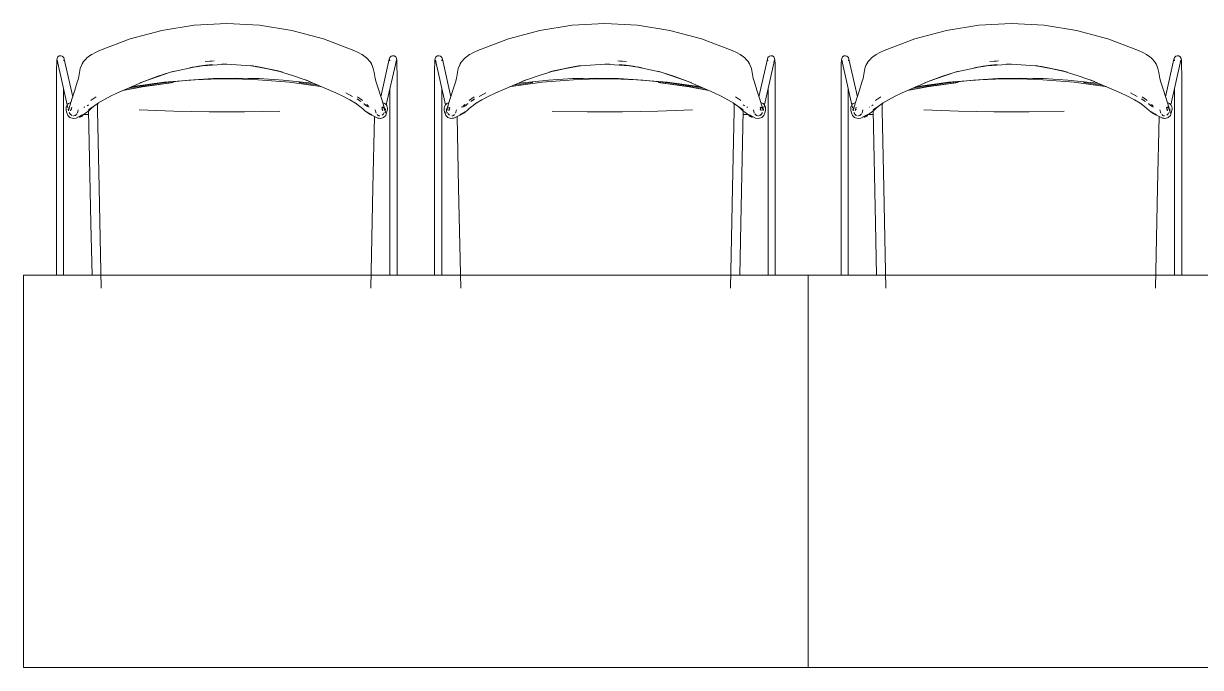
# Model space of a CAD drawing. Header units: millimetres. Extents: x 155920 to 295199, y -4084 to 97293.
# Drawn here: x 227113 to 228913, y 24750 to 25735 of the extents above; entities that cross this region are included whole.
import ezdxf

# ---------------------------------------------------------------- set-up
doc = ezdxf.new("R2010")
doc.units = ezdxf.units.MM
doc.header["$MEASUREMENT"] = 0
doc.layers.add('G-IMPT', color=8, linetype='CONTINUOUS', lineweight=9)
doc.layers.add('I-FURN', color=8, linetype='CONTINUOUS', lineweight=9)

msp = doc.modelspace()

# ---------------------------------------------------------------- linework, layer by layer
at = {"layer": 'G-IMPT'}
for p, q in [((227324.9, 25724.3), (227276.4, 25711.3)), ((227324.9, 25724.3), (227374.3, 25732.3)), ((227424.2, 25734.9), (227374.3, 25732.3)), ((227424.2, 25734.9), (227474.1, 25732.3)), ((227523.5, 25724.3), (227474.1, 25732.3)), ((227571.9, 25711.3), (227523.5, 25724.3)), ((227854.8, 25711.3), (227903.2, 25724.3)), ((227903.2, 25724.3), (227952.6, 25732.3)), ((228002.5, 25734.9), (227952.6, 25732.3)), ((228002.5, 25734.9), (228052.4, 25732.3)), ((228101.8, 25724.3), (228052.4, 25732.3)), ((228101.8, 25724.3), (228150.2, 25711.3)), ((228524.9, 25724.3), (228476.4, 25711.3)), ((228524.9, 25724.3), (228574.3, 25732.3)), ((228624.2, 25734.9), (228574.3, 25732.3)), ((228624.2, 25734.9), (228674.1, 25732.3)), ((228723.5, 25724.3), (228674.1, 25732.3)), ((228771.9, 25711.3), (228723.5, 25724.3)), ((227276.4, 25711.3), (227229.6, 25693.6)), ((227571.9, 25711.3), (227618.6, 25693.7)), ((227854.8, 25711.3), (227808, 25693.7)), ((228150.2, 25711.3), (228197.1, 25693.6)), ((228476.4, 25711.3), (228429.6, 25693.6)), ((228771.9, 25711.3), (228818.6, 25693.7)), ((227217.3, 25687.4), (227212.4, 25684.1)), ((227217.3, 25687.4), (227217.6, 25687.6)), ((227223.2, 25690.8), (227217.6, 25687.6)), ((227229.6, 25693.6), (227223.2, 25690.8)), ((227618.6, 25693.7), (227625.1, 25690.8)), ((227630.7, 25687.6), (227625.1, 25690.8)), ((227630.7, 25687.6), (227631, 25687.4)), ((227635.9, 25684.1), (227631, 25687.4)), ((227790.8, 25684.1), (227795.6, 25687.4)), ((227795.9, 25687.6), (227795.6, 25687.4)), ((227795.9, 25687.6), (227801.5, 25690.8)), ((227808, 25693.7), (227801.5, 25690.8)), ((228197.1, 25693.6), (228203.5, 25690.8)), ((228203.5, 25690.8), (228209.1, 25687.6)), ((228209.4, 25687.4), (228209.1, 25687.6)), ((228209.4, 25687.4), (228214.2, 25684.1)), ((228417.3, 25687.4), (228412.4, 25684.1)), ((228417.3, 25687.4), (228417.6, 25687.6)), ((228423.2, 25690.8), (228417.6, 25687.6)), ((228429.6, 25693.6), (228423.2, 25690.8)), ((228818.6, 25693.7), (228825.1, 25690.8)), ((228830.7, 25687.6), (228825.1, 25690.8)), ((228830.7, 25687.6), (228831, 25687.4)), ((228835.9, 25684.1), (228831, 25687.4)), ((227163.8, 25666.6), (227164, 25673.8)), ((227164, 25673.8), (227164.2, 25679)), ((227164.2, 25679), (227164.6, 25681.4)), ((227164.6, 25681.4), (227165.8, 25683.8)), ((227181.3, 25605.8), (227164.8, 25678.7)), ((227164.8, 25678.7), (227165.9, 25676.6)), ((227165.7, 25676.8), (227165.9, 25676.6)), ((227165.8, 25683.8), (227167.9, 25685.3)), ((227170.6, 25685.6), (227167.9, 25685.3)), ((227170.6, 25685.6), (227172.7, 25684.9)), ((227173, 25684.6), (227172.7, 25684.9)), ((227173, 25684.6), (227174.9, 25682.8)), ((227174.9, 25682.8), (227174.6, 25683.1)), ((227175.7, 25680.3), (227174.9, 25682.8)), ((227175, 25678), (227175.4, 25680.5)), ((227175.1, 25678.2), (227175.4, 25680.5)), ((227175.7, 25680.3), (227188.6, 25622.7)), ((227201.8, 25670.8), (227200, 25665.9)), ((227201.8, 25670.8), (227203, 25673.1)), ((227204.5, 25675.7), (227203, 25673.1)), ((227204.7, 25676.1), (227204.5, 25675.7)), ((227204.7, 25676.1), (227206.3, 25678)), ((227206.3, 25678), (227208.5, 25680.5)), ((227208.5, 25680.5), (227210.3, 25682.3)), ((227212.4, 25684.1), (227210.3, 25682.3)), ((227380.8, 25669.7), (227338.3, 25660.5)), ((227367, 25667.2), (227381.1, 25669.3)), ((227367, 25667.2), (227374.1, 25668.5)), ((227380.8, 25669.7), (227402.4, 25672.1)), ((227380.8, 25669.7), (227392.1, 25671)), ((227381.1, 25669.3), (227392.1, 25671)), ((227424.2, 25672.7), (227387.2, 25670.4)), ((227387.2, 25670.4), (227392.1, 25671)), ((227391.1, 25676.9), (227404.7, 25677.6)), ((227401.3, 25677.5), (227391.1, 25676.9)), ((227402.4, 25672.1), (227392.1, 25671)), ((227424.2, 25672.7), (227416.7, 25672.6)), ((227424.2, 25672.7), (227416.7, 25672.6)), ((227461.1, 25670.3), (227424.2, 25672.7)), ((227461.1, 25670.4), (227467.5, 25669.3)), ((227461.1, 25670.4), (227464.6, 25670)), ((227461.1, 25670.3), (227465.3, 25669.9)), ((227510, 25660.5), (227467.5, 25669.7)), ((227503, 25662.3), (227467.5, 25669.7)), ((227467.5, 25669.3), (227503, 25662.3)), ((227635.9, 25684.1), (227638, 25682.3)), ((227639.8, 25680.5), (227638, 25682.3)), ((227639.8, 25680.5), (227640.3, 25679.9)), ((227642.1, 25678), (227640.3, 25679.9)), ((227643.6, 25676.1), (227642.1, 25678)), ((227646, 25671.8), (227643.6, 25676.1)), ((227643.6, 25676.1), (227643.8, 25675.7)), ((227643.6, 25676.1), (227646.6, 25670.8)), ((227643.8, 25675.7), (227645.4, 25673.1)), ((227645.4, 25673.1), (227646.6, 25670.8)), ((227646, 25671.8), (227646.6, 25670.8)), ((227648.3, 25665.9), (227646.6, 25670.8)), ((227659.8, 25622.9), (227672.6, 25680.3)), ((227683.5, 25678.7), (227668.1, 25610.5)), ((227672.6, 25680.3), (227673.4, 25682.8)), ((227673.4, 25678), (227672.9, 25680.5)), ((227673.2, 25678.2), (227672.9, 25680.5)), ((227673.4, 25682.8), (227673.7, 25683.1)), ((227675.6, 25684.9), (227673.7, 25683.1)), ((227675.6, 25684.9), (227677.7, 25685.6)), ((227680.4, 25685.3), (227677.7, 25685.6)), ((227682.5, 25683.8), (227680.4, 25685.3)), ((227683.7, 25681.4), (227682.5, 25683.8)), ((227683.5, 25678.7), (227682.5, 25676.6)), ((227682.5, 25676.6), (227682.7, 25676.8)), ((227683.7, 25681.4), (227684.1, 25679)), ((227684.1, 25679), (227684.4, 25673.8)), ((227684.4, 25673.8), (227684.5, 25666.6)), ((227742.3, 25673.8), (227742.1, 25666.6)), ((227742.6, 25679), (227742.3, 25673.8)), ((227742.9, 25681.4), (227742.6, 25679)), ((227742.9, 25681.4), (227744.1, 25683.8)), ((227743.2, 25678.7), (227758.5, 25610.5)), ((227743.2, 25678.7), (227744.2, 25676.6)), ((227744.2, 25676.6), (227744, 25676.8)), ((227744.1, 25683.8), (227746.3, 25685.3)), ((227746.3, 25685.3), (227748.9, 25685.6)), ((227751.1, 25684.9), (227748.9, 25685.6)), ((227751.1, 25684.9), (227752.9, 25683.1)), ((227753.2, 25682.8), (227752.9, 25683.1)), ((227754, 25680.3), (227753.2, 25682.8)), ((227753.3, 25678), (227753.8, 25680.5)), ((227753.4, 25678.2), (227753.8, 25680.5)), ((227766.9, 25622.9), (227754, 25680.3)), ((227778.3, 25665.9), (227780.1, 25670.8)), ((227783.1, 25676.1), (227780.1, 25670.8)), ((227781.3, 25673.1), (227780.1, 25670.8)), ((227780.7, 25671.8), (227780.1, 25670.8)), ((227780.7, 25671.8), (227783.1, 25676.1)), ((227782.8, 25675.7), (227781.3, 25673.1)), ((227783.1, 25676.1), (227782.8, 25675.7)), ((227783.1, 25676.1), (227784.6, 25678)), ((227784.6, 25678), (227786.3, 25679.9)), ((227786.8, 25680.5), (227786.3, 25679.9)), ((227786.8, 25680.5), (227788.7, 25682.3)), ((227790.8, 25684.1), (227788.7, 25682.3)), ((227916.6, 25660.5), (227959.1, 25669.7)), ((227923.7, 25662.3), (227959.1, 25669.7)), ((227959.2, 25669.3), (227923.7, 25662.3)), ((227965.5, 25670.4), (227959.2, 25669.3)), ((227965.5, 25670.3), (227960.2, 25669.8)), ((227965.5, 25670.4), (227962.1, 25670)), ((227965.5, 25670.3), (228002.5, 25672.7)), ((228002.5, 25672.7), (228039.5, 25670.4)), ((228002.5, 25672.7), (228009.9, 25672.6)), ((228002.5, 25672.7), (228009.9, 25672.6)), ((228035.6, 25676.9), (228022, 25677.6)), ((228045.9, 25669.7), (228024.3, 25672.1)), ((228024.3, 25672.1), (228034.5, 25671)), ((228025.4, 25677.5), (228035.6, 25676.9)), ((228039.5, 25670.4), (228034.5, 25671)), ((228045.9, 25669.7), (228034.5, 25671)), ((228045.6, 25669.3), (228034.5, 25671)), ((228059.7, 25667.2), (228045.6, 25669.3)), ((228045.9, 25669.7), (228088.4, 25660.5)), ((228059.7, 25667.2), (228052.5, 25668.5)), ((228214.2, 25684.1), (228216.3, 25682.3)), ((228218.2, 25680.5), (228216.3, 25682.3)), ((228220.4, 25678), (228218.2, 25680.5)), ((228221.9, 25676.1), (228220.4, 25678)), ((228221.9, 25676.1), (228222.2, 25675.7)), ((228222.2, 25675.7), (228223.7, 25673.1)), ((228224.9, 25670.8), (228223.7, 25673.1)), ((228224.9, 25670.8), (228226.7, 25665.9)), ((228251, 25680.3), (228238.1, 25622.7)), ((228245.4, 25605.8), (228261.8, 25678.7)), ((228251, 25680.3), (228251.8, 25682.8)), ((228251.7, 25678), (228251.2, 25680.5)), ((228251.6, 25678.2), (228251.2, 25680.5)), ((228253.6, 25684.6), (228251.8, 25682.8)), ((228251.8, 25682.8), (228252.1, 25683.1)), ((228253.6, 25684.6), (228253.9, 25684.9)), ((228256.1, 25685.6), (228253.9, 25684.9)), ((228256.1, 25685.6), (228258.7, 25685.3)), ((228260.9, 25683.8), (228258.7, 25685.3)), ((228261.8, 25678.7), (228260.8, 25676.6)), ((228261, 25676.8), (228260.8, 25676.6)), ((228262.1, 25681.4), (228260.9, 25683.8)), ((228262.4, 25679), (228262.1, 25681.4)), ((228262.7, 25673.8), (228262.4, 25679)), ((228262.9, 25666.6), (228262.7, 25673.8)), ((228363.8, 25666.6), (228364, 25673.8)), ((228364, 25673.8), (228364.2, 25679)), ((228364.2, 25679), (228364.6, 25681.4)), ((228364.6, 25681.4), (228365.8, 25683.8)), ((228381.3, 25605.8), (228364.8, 25678.7)), ((228364.8, 25678.7), (228365.9, 25676.6)), ((228365.7, 25676.8), (228365.9, 25676.6)), ((228365.8, 25683.8), (228367.9, 25685.3)), ((228370.6, 25685.6), (228367.9, 25685.3)), ((228370.6, 25685.6), (228372.7, 25684.9)), ((228373, 25684.6), (228372.7, 25684.9)), ((228373, 25684.6), (228374.9, 25682.8)), ((228374.9, 25682.8), (228374.6, 25683.1)), ((228375.7, 25680.3), (228374.9, 25682.8)), ((228375, 25678), (228375.4, 25680.5)), ((228375.1, 25678.2), (228375.4, 25680.5)), ((228375.7, 25680.3), (228388.6, 25622.7)), ((228401.8, 25670.8), (228400, 25665.9)), ((228401.8, 25670.8), (228403, 25673.1)), ((228404.5, 25675.7), (228403, 25673.1)), ((228404.7, 25676.1), (228404.5, 25675.7)), ((228404.7, 25676.1), (228406.3, 25678)), ((228406.3, 25678), (228408.5, 25680.5)), ((228408.5, 25680.5), (228410.3, 25682.3)), ((228412.4, 25684.1), (228410.3, 25682.3)), ((228580.8, 25669.7), (228538.3, 25660.5)), ((228567, 25667.2), (228581.1, 25669.3)), ((228567, 25667.2), (228574.8, 25668.6)), ((228580.8, 25669.7), (228602.4, 25672.1)), ((228580.8, 25669.7), (228592.1, 25671)), ((228581.1, 25669.3), (228592.1, 25671)), ((228624.2, 25672.7), (228587.2, 25670.4)), ((228587.2, 25670.4), (228592.1, 25671)), ((228591.1, 25676.9), (228604.7, 25677.6)), ((228601.3, 25677.5), (228591.1, 25676.9)), ((228602.4, 25672.1), (228592.1, 25671)), ((228624.2, 25672.7), (228616.7, 25672.6)), ((228624.2, 25672.7), (228616.7, 25672.6)), ((228661.1, 25670.3), (228624.2, 25672.7)), ((228661.1, 25670.4), (228667.5, 25669.3)), ((228661.1, 25670.4), (228664.6, 25670)), ((228661.1, 25670.3), (228665.3, 25669.9)), ((228710, 25660.5), (228667.5, 25669.7)), ((228703, 25662.3), (228667.5, 25669.7)), ((228667.5, 25669.3), (228703, 25662.3)), ((228835.9, 25684.1), (228838, 25682.3)), ((228839.8, 25680.5), (228838, 25682.3)), ((228839.8, 25680.5), (228840.3, 25679.9)), ((228842.1, 25678), (228840.3, 25679.9)), ((228843.6, 25676.1), (228842.1, 25678)), ((228846, 25671.8), (228843.6, 25676.1)), ((228843.6, 25676.1), (228843.8, 25675.7)), ((228843.6, 25676.1), (228846.6, 25670.8)), ((228843.8, 25675.7), (228845.4, 25673.1)), ((228845.4, 25673.1), (228846.6, 25670.8)), ((228846, 25671.8), (228846.6, 25670.8)), ((228848.3, 25665.9), (228846.6, 25670.8)), ((228859.8, 25622.9), (228872.6, 25680.3)), ((228883.5, 25678.7), (228868.1, 25610.5)), ((228872.6, 25680.3), (228873.4, 25682.8)), ((228873.4, 25678), (228872.9, 25680.5)), ((228873.2, 25678.2), (228872.9, 25680.5)), ((228873.4, 25682.8), (228873.7, 25683.1)), ((228875.6, 25684.9), (228873.7, 25683.1)), ((228875.6, 25684.9), (228877.7, 25685.6)), ((228880.4, 25685.3), (228877.7, 25685.6)), ((228882.5, 25683.8), (228880.4, 25685.3)), ((228883.7, 25681.4), (228882.5, 25683.8)), ((228883.5, 25678.7), (228882.5, 25676.6)), ((228882.5, 25676.6), (228882.7, 25676.8)), ((228883.7, 25681.4), (228884.1, 25679)), ((228884.1, 25679), (228884.4, 25673.8)), ((228884.4, 25673.8), (228884.5, 25666.6)), ((227163.8, 25666.6), (227163.8, 25660.3)), ((227163.8, 25349.8), (227163.8, 25660.3)), ((227197.3, 25650.6), (227195.6, 25645)), ((227198.9, 25659.9), (227197.3, 25650.6)), ((227198.9, 25659.9), (227200, 25665.9)), ((227297.1, 25646.3), (227338.3, 25660.5)), ((227297.1, 25646.3), (227318.6, 25654.3)), ((227297.1, 25646.3), (227318.6, 25654.3)), ((227338.3, 25660.5), (227318.6, 25654.3)), ((227318.6, 25654.3), (227338.3, 25660.3)), ((227338.3, 25660.5), (227343.5, 25661.8)), ((227343.5, 25661.8), (227338.3, 25660.3)), ((227366.2, 25648.5), (227403.3, 25650.6)), ((227400.1, 25649.8), (227424.2, 25650.1)), ((227403.3, 25650.6), (227419.5, 25651)), ((227419.5, 25651), (227438.4, 25651.4)), ((227424.2, 25650.1), (227448.2, 25649.8)), ((227457.2, 25651), (227438.4, 25651.4)), ((227457.2, 25651), (227473.5, 25650.6)), ((227510.6, 25648.5), (227473.5, 25650.6)), ((227510, 25660.5), (227503, 25662.3)), ((227503, 25662.3), (227510, 25660.1)), ((227526.2, 25654.9), (227510, 25660.1)), ((227526.2, 25654.9), (227551.2, 25646.3)), ((227649.5, 25659.8), (227648.3, 25665.9)), ((227651.1, 25650.6), (227649.5, 25659.8)), ((227651.1, 25650.6), (227652.8, 25645)), ((227684.6, 25660.3), (227684.5, 25666.6)), ((227684.6, 25349.8), (227684.6, 25660.3)), ((227742.1, 25660.3), (227742.1, 25666.6)), ((227742.1, 25349.8), (227742.1, 25660.3)), ((227775.6, 25650.6), (227773.9, 25645)), ((227775.6, 25650.6), (227777.2, 25659.8)), ((227777.2, 25659.8), (227778.3, 25665.9)), ((227900.5, 25654.9), (227875.4, 25646.3)), ((227900.5, 25654.9), (227916.7, 25660.1)), ((227916.1, 25648.5), (227953.1, 25650.6)), ((227916.6, 25660.5), (227923.7, 25662.3)), ((227923.7, 25662.3), (227916.7, 25660.1)), ((227969.4, 25651), (227953.1, 25650.6)), ((227969.4, 25651), (227988.3, 25651.4)), ((228002.5, 25650.1), (227978.4, 25649.8)), ((228007.1, 25651), (227988.3, 25651.4)), ((228026.6, 25649.8), (228002.5, 25650.1)), ((228023.4, 25650.6), (228007.1, 25651)), ((228060.5, 25648.5), (228023.4, 25650.6)), ((228088.4, 25660.5), (228083.2, 25661.8)), ((228083.2, 25661.8), (228088.4, 25660.3)), ((228129.6, 25646.3), (228088.4, 25660.5)), ((228088.4, 25660.5), (228108.1, 25654.3)), ((228108.1, 25654.3), (228088.4, 25660.3)), ((228129.6, 25646.3), (228108.1, 25654.3)), ((228129.6, 25646.3), (228108.1, 25654.3)), ((228227.8, 25659.9), (228226.7, 25665.9)), ((228227.8, 25659.9), (228229.4, 25650.6)), ((228229.4, 25650.6), (228231.1, 25645)), ((228262.9, 25666.6), (228262.9, 25660.3)), ((228262.9, 25349.8), (228262.9, 25660.3)), ((228363.8, 25666.6), (228363.8, 25660.3)), ((228363.8, 25349.8), (228363.8, 25660.3)), ((228397.3, 25650.6), (228395.6, 25645)), ((228398.9, 25659.9), (228397.3, 25650.6)), ((228398.9, 25659.9), (228400, 25665.9)), ((228497.1, 25646.3), (228538.3, 25660.5)), ((228497.1, 25646.3), (228518.6, 25654.3)), ((228497.1, 25646.3), (228518.6, 25654.3)), ((228538.3, 25660.5), (228518.6, 25654.3)), ((228518.6, 25654.3), (228538.3, 25660.3)), ((228538.3, 25660.5), (228543.5, 25661.8)), ((228543.5, 25661.8), (228538.3, 25660.3)), ((228566.2, 25648.5), (228603.3, 25650.6)), ((228600.1, 25649.8), (228624.2, 25650.1)), ((228603.3, 25650.6), (228619.5, 25651)), ((228619.5, 25651), (228638.4, 25651.4)), ((228624.2, 25650.1), (228648.2, 25649.8)), ((228657.2, 25651), (228638.4, 25651.4)), ((228657.2, 25651), (228673.5, 25650.6)), ((228710.6, 25648.5), (228673.5, 25650.6)), ((228710, 25660.5), (228703, 25662.3)), ((228703, 25662.3), (228710, 25660.1)), ((228726.2, 25654.9), (228710, 25660.1)), ((228726.2, 25654.9), (228751.2, 25646.3)), ((228849.5, 25659.8), (228848.3, 25665.9)), ((228851.1, 25650.6), (228849.5, 25659.8)), ((228851.1, 25650.6), (228852.8, 25645)), ((228884.6, 25660.3), (228884.5, 25666.6)), ((228884.6, 25349.8), (228884.6, 25660.3)), ((227174.6, 25349.8), (227174.6, 25635.2)), ((227187.8, 25620.6), (227191.7, 25633)), ((227191.7, 25633), (227195.6, 25645)), ((227297.1, 25646.3), (227257.1, 25629.1)), ((227266.5, 25633.2), (227257.1, 25629.1)), ((227266.5, 25633.2), (227257.1, 25629)), ((227295.5, 25638.4), (227265.2, 25632.6)), ((227265.2, 25632.6), (227295.3, 25638.3)), ((227287.3, 25638.5), (227272.1, 25635.6)), ((227280.9, 25638.6), (227277.7, 25638)), ((227328.2, 25645), (227280.9, 25638.6)), ((227287.3, 25638.5), (227326.4, 25644.4)), ((227291.3, 25644.1), (227297.1, 25646.3)), ((227291.3, 25644.1), (227297.1, 25646.3)), ((227342.6, 25644.8), (227295.3, 25638.3)), ((227295.5, 25638.4), (227342.6, 25644.8)), ((227326.4, 25644.4), (227366.2, 25648.5)), ((227376, 25648.8), (227328.2, 25645)), ((227376, 25648.8), (227400.1, 25649.8)), ((227472.3, 25648.8), (227448.2, 25649.8)), ((227520.1, 25645), (227472.3, 25648.8)), ((227510.6, 25648.5), (227550.3, 25644.4)), ((227520.1, 25645), (227567.4, 25638.6)), ((227563.8, 25640.8), (227534.2, 25644.8)), ((227563.8, 25640.8), (227534.2, 25644.8)), ((227551.2, 25646.3), (227544.8, 25648.9)), ((227591.2, 25629), (227544.8, 25648.9)), ((227558, 25643.3), (227550.3, 25644.4)), ((227567.4, 25638.6), (227569.6, 25638.2)), ((227652.8, 25645), (227656.6, 25633)), ((227656.6, 25633), (227663.4, 25611.9)), ((227673.7, 25635.2), (227673.7, 25349.8)), ((227753, 25635.2), (227753, 25349.8)), ((227770.1, 25633), (227763.3, 25611.9)), ((227773.9, 25645), (227770.1, 25633)), ((227835.5, 25629), (227881.9, 25648.9)), ((227859.3, 25638.6), (227856.6, 25638.1)), ((227906.6, 25645), (227859.3, 25638.6)), ((227862.8, 25640.8), (227892.5, 25644.8)), ((227862.9, 25640.8), (227892.5, 25644.8)), ((227868.7, 25643.3), (227876.3, 25644.4)), ((227875.4, 25646.3), (227881.9, 25648.9)), ((227916.1, 25648.5), (227876.3, 25644.4)), ((227906.6, 25645), (227954.4, 25648.8)), ((227954.4, 25648.8), (227978.4, 25649.8)), ((228050.6, 25648.8), (228026.6, 25649.8)), ((228050.6, 25648.8), (228098.4, 25645)), ((228100.2, 25644.4), (228060.5, 25648.5)), ((228131.2, 25638.4), (228084, 25644.8)), ((228084, 25644.8), (228131.3, 25638.3)), ((228098.4, 25645), (228145.7, 25638.6)), ((228139.4, 25638.5), (228100.2, 25644.4)), ((228135.3, 25644.1), (228129.6, 25646.3)), ((228135.3, 25644.1), (228129.6, 25646.3)), ((228129.6, 25646.3), (228169.6, 25629.1)), ((228131.2, 25638.4), (228161.4, 25632.6)), ((228161.5, 25632.6), (228131.3, 25638.3)), ((228139.4, 25638.5), (228154.5, 25635.6)), ((228145.7, 25638.6), (228148.9, 25638)), ((228160.2, 25633.2), (228169.6, 25629.1)), ((228160.2, 25633.2), (228169.5, 25629)), ((228234.9, 25633), (228231.1, 25645)), ((228238.8, 25620.6), (228234.9, 25633)), ((228252, 25349.8), (228252, 25635.2)), ((228374.6, 25349.8), (228374.6, 25635.2)), ((228387.8, 25620.6), (228391.7, 25633)), ((228391.7, 25633), (228395.6, 25645)), ((228497.1, 25646.3), (228457.1, 25629.1)), ((228466.5, 25633.2), (228457.1, 25629.1)), ((228466.5, 25633.2), (228457.1, 25629)), ((228495.5, 25638.4), (228465.2, 25632.6)), ((228465.2, 25632.6), (228495.3, 25638.3)), ((228487.3, 25638.5), (228472.1, 25635.6)), ((228480.9, 25638.6), (228477.7, 25638)), ((228528.2, 25645), (228480.9, 25638.6)), ((228487.3, 25638.5), (228526.4, 25644.4)), ((228491.3, 25644.1), (228497.1, 25646.3)), ((228491.3, 25644.1), (228497.1, 25646.3)), ((228542.6, 25644.8), (228495.3, 25638.3)), ((228495.5, 25638.4), (228542.6, 25644.8)), ((228526.4, 25644.4), (228566.2, 25648.5)), ((228576, 25648.8), (228528.2, 25645)), ((228576, 25648.8), (228600.1, 25649.8)), ((228672.3, 25648.8), (228648.2, 25649.8)), ((228720.1, 25645), (228672.3, 25648.8)), ((228710.6, 25648.5), (228750.3, 25644.4)), ((228720.1, 25645), (228767.4, 25638.6)), ((228763.8, 25640.8), (228734.2, 25644.8)), ((228763.8, 25640.8), (228734.2, 25644.8)), ((228751.2, 25646.3), (228744.8, 25648.9)), ((228791.2, 25629), (228744.8, 25648.9)), ((228758, 25643.3), (228750.3, 25644.4)), ((228767.4, 25638.6), (228770, 25638.1)), ((228852.8, 25645), (228856.6, 25633)), ((228856.6, 25633), (228863.4, 25611.9)), ((228873.7, 25635.2), (228873.7, 25349.8)), ((227184, 25608.8), (227187.8, 25620.6)), ((227216.5, 25617.4), (227217, 25617.7)), ((227217, 25617.7), (227224.3, 25623)), ((227236.1, 25618.3), (227227.1, 25612.9)), ((227246.5, 25623.8), (227236.1, 25618.3)), ((227246.5, 25623.8), (227257.1, 25629)), ((227591.2, 25629), (227601.8, 25623.8)), ((227601.8, 25623.8), (227612.2, 25618.3)), ((227616.6, 25623.5), (227606.2, 25629)), ((227606.2, 25629), (227615.6, 25624)), ((227621.2, 25612.9), (227612.2, 25618.3)), ((227616.6, 25623.5), (227615.6, 25624)), ((227629.4, 25615.5), (227623.4, 25619.5)), ((227623.4, 25619.5), (227625.4, 25618.2)), ((227624.1, 25623), (227631.4, 25617.7)), ((227629.4, 25615.5), (227625.4, 25618.2)), ((227631.9, 25617.4), (227631.4, 25617.7)), ((227794.8, 25617.4), (227795.3, 25617.7)), ((227802.6, 25623), (227795.3, 25617.7)), ((227797.3, 25615.5), (227803.2, 25619.5)), ((227797.3, 25615.5), (227801.3, 25618.2)), ((227803.2, 25619.5), (227801.3, 25618.2)), ((227805.5, 25612.9), (227814.4, 25618.3)), ((227810.1, 25623.5), (227820.5, 25629)), ((227810.1, 25623.5), (227811, 25624)), ((227820.5, 25629), (227811, 25624)), ((227824.9, 25623.8), (227814.4, 25618.3)), ((227835.5, 25629), (227824.9, 25623.8)), ((228180.1, 25623.8), (228169.5, 25629)), ((228180.1, 25623.8), (228190.6, 25618.3)), ((228190.6, 25618.3), (228199.5, 25612.9)), ((228209.7, 25617.7), (228202.4, 25623)), ((228210.2, 25617.4), (228209.7, 25617.7)), ((228242.7, 25608.8), (228238.8, 25620.6)), ((228384, 25608.8), (228387.8, 25620.6)), ((228416.5, 25617.4), (228417, 25617.7)), ((228417, 25617.7), (228424.3, 25623)), ((228436.1, 25618.3), (228427.1, 25612.9)), ((228446.5, 25623.8), (228436.1, 25618.3)), ((228446.5, 25623.8), (228457.1, 25629)), ((228791.2, 25629), (228801.8, 25623.8)), ((228801.8, 25623.8), (228812.2, 25618.3)), ((228816.6, 25623.5), (228806.2, 25629)), ((228806.2, 25629), (228815.6, 25624)), ((228821.2, 25612.9), (228812.2, 25618.3)), ((228816.6, 25623.5), (228815.6, 25624)), ((228829.4, 25615.5), (228823.4, 25619.5)), ((228823.4, 25619.5), (228825.4, 25618.2)), ((228824.1, 25623), (228831.4, 25617.7)), ((228829.4, 25615.5), (228825.4, 25618.2)), ((228831.9, 25617.4), (228831.4, 25617.7)), ((227178.6, 25607.3), (227178.4, 25605.6)), ((227178.6, 25601.6), (227178.4, 25605.6)), ((227178.6, 25607.3), (227178.7, 25607.6)), ((227178.6, 25601.6), (227179.6, 25598.4)), ((227178.7, 25607.6), (227180.1, 25610.5)), ((227181, 25594.1), (227179.6, 25598.4)), ((227180.3, 25610.8), (227180.1, 25610.5)), ((227180.3, 25610.8), (227182.2, 25612.6)), ((227183.1, 25605.9), (227181.6, 25602.7)), ((227182.9, 25604.8), (227181.6, 25602.7)), ((227182, 25602.4), (227181.6, 25604.3)), ((227184.7, 25613.8), (227182.2, 25612.6)), ((227184.8, 25613.8), (227182.2, 25612.6)), ((227182.4, 25612.7), (227182.2, 25612.6)), ((227182.2, 25601.3), (227184.2, 25609.5)), ((227184, 25608.8), (227182.2, 25601.3)), ((227182.4, 25612.7), (227184.8, 25613.8)), ((227182.4, 25603.6), (227184.2, 25609.5)), ((227183.1, 25605.9), (227182.4, 25603.6)), ((227183.2, 25598.8), (227184, 25597.1)), ((227183.6, 25598.3), (227184, 25597.1)), ((227187, 25594.3), (227184.3, 25596.5)), ((227184.7, 25613.8), (227184.8, 25613.8)), ((227185.4, 25601.4), (227187, 25606.9)), ((227185.4, 25601.4), (227186.4, 25603.5)), ((227186.7, 25603.7), (227185.6, 25602.7)), ((227185.6, 25602.7), (227186.4, 25603.5)), ((227186.7, 25603.7), (227186, 25603.1)), ((227192.6, 25594.4), (227194.4, 25596.1)), ((227194.9, 25596.7), (227194.4, 25596.1)), ((227195.8, 25598), (227197.1, 25602.8)), ((227205.1, 25595.8), (227208.2, 25597.8)), ((227205.4, 25596.1), (227211.7, 25595.7)), ((227205.4, 25596), (227212.8, 25595.7)), ((227207.2, 25607.2), (227205.8, 25606.7)), ((227208.2, 25597.8), (227213.6, 25602.1)), ((227210.4, 25608.9), (227212, 25610)), ((227212.6, 25610.4), (227212, 25610)), ((227212.6, 25601.7), (227216.4, 25428.8)), ((227212.8, 25602.9), (227221, 25608.5)), ((227212.8, 25602.9), (227220.5, 25608)), ((227216.8, 25605), (227213.6, 25602.1)), ((227216.8, 25605), (227221, 25608.5)), ((227220.5, 25608), (227227.9, 25613.5)), ((227226.7, 25610.6), (227226.3, 25602.3)), ((227226.3, 25602.3), (227228.9, 25483.4)), ((227227.4, 25613.5), (227226.7, 25610.6)), ((227227.9, 25613.5), (227227.1, 25612.9)), ((227290, 25602.7), (227343.2, 25600.6)), ((227397.1, 25599.6), (227343.2, 25600.6)), ((227397.1, 25599.6), (227451.2, 25599.6)), ((227505.1, 25600.6), (227451.2, 25599.6)), ((227627.8, 25608), (227620.4, 25613.5)), ((227621.2, 25612.9), (227620.4, 25613.5)), ((227627.8, 25608), (227631.5, 25605)), ((227634.7, 25602.1), (227631.5, 25605)), ((227634.2, 25611.9), (227633.6, 25612.3)), ((227636.7, 25610.2), (227633.6, 25612.3)), ((227634.2, 25611.9), (227636.7, 25610.2)), ((227640.2, 25597.8), (227634.7, 25602.1)), ((227638.5, 25608.6), (227635.8, 25610.4)), ((227636.3, 25610), (227635.8, 25610.4)), ((227638.5, 25608.6), (227636.3, 25610)), ((227641.4, 25597.6), (227637.8, 25599.9)), ((227637.8, 25599.9), (227643.2, 25596.7)), ((227638.5, 25608.6), (227637.9, 25608.9)), ((227641.7, 25607), (227637.9, 25608.9)), ((227640.8, 25608.7), (227638.4, 25610.9)), ((227638.5, 25608.6), (227641.7, 25607)), ((227643.3, 25595.8), (227640.2, 25597.8)), ((227641.4, 25597.6), (227646.1, 25595.1)), ((227644.4, 25596), (227646.1, 25595.1)), ((227652.5, 25598), (227651.2, 25602.8)), ((227662.7, 25602.7), (227661.2, 25604.1)), ((227661.2, 25604.1), (227662.3, 25603.2)), ((227662.9, 25601.4), (227661.4, 25606.9)), ((227661.7, 25607.4), (227663.6, 25606.5)), ((227662.7, 25602.7), (227661.7, 25603.8)), ((227662.9, 25601.4), (227661.7, 25603.8)), ((227661.8, 25594.6), (227664.1, 25596.6)), ((227663.6, 25613.8), (227663.1, 25613.9)), ((227663.7, 25613.8), (227663.1, 25613.8)), ((227663.7, 25613.8), (227663.1, 25613.8)), ((227665.9, 25603.6), (227663.4, 25611.9)), ((227663.7, 25613.8), (227663.6, 25613.8)), ((227665.4, 25604.8), (227663.6, 25606.5)), ((227663.7, 25613.8), (227665.9, 25612.7)), ((227666.1, 25601.3), (227664, 25609.4)), ((227664, 25609.4), (227664.4, 25608.2)), ((227664.3, 25597.1), (227665.1, 25598.7)), ((227664.8, 25598.4), (227664.3, 25597.1)), ((227666.1, 25601.3), (227664.4, 25608.2)), ((227666.7, 25602.7), (227665.2, 25605.9)), ((227667.6, 25598), (227665.2, 25605.9)), ((227666.7, 25602.7), (227665.4, 25604.8)), ((227665.9, 25612.7), (227666.1, 25612.6)), ((227667.6, 25598), (227665.9, 25603.6)), ((227668.2, 25610.5), (227666.1, 25612.6)), ((227666.7, 25604.3), (227666.3, 25602.4)), ((227666.4, 25612.3), (227668, 25610.8)), ((227666.4, 25612.3), (227668.2, 25610.5)), ((227668.7, 25598.4), (227667.4, 25594.1)), ((227669.7, 25607.3), (227668, 25610.8)), ((227668, 25610.8), (227669.6, 25607.6)), ((227668, 25610.8), (227668.2, 25610.5)), ((227669.7, 25607.3), (227668.2, 25610.5)), ((227668.7, 25598.4), (227669.7, 25601.6)), ((227669.7, 25607.3), (227669.6, 25607.6)), ((227669.7, 25607.3), (227670, 25605.6)), ((227669.7, 25601.6), (227669.9, 25604.4)), ((227669.9, 25604.4), (227670, 25605.6)), ((227757, 25607.3), (227756.7, 25605.6)), ((227756.8, 25604.4), (227756.7, 25605.6)), ((227756.9, 25601.6), (227756.8, 25604.4)), ((227757.9, 25598.4), (227756.9, 25601.6)), ((227757, 25607.3), (227758.7, 25610.8)), ((227757, 25607.3), (227758.5, 25610.5)), ((227757, 25607.3), (227757.1, 25607.6)), ((227758.7, 25610.8), (227757.1, 25607.6)), ((227757.9, 25598.4), (227759.3, 25594.1)), ((227758.5, 25610.5), (227760.6, 25612.6)), ((227760.3, 25612.3), (227758.5, 25610.5)), ((227758.7, 25610.8), (227758.5, 25610.5)), ((227760.3, 25612.3), (227758.7, 25610.8)), ((227759.1, 25598), (227761.5, 25605.9)), ((227759.1, 25598), (227760.7, 25603.6)), ((227759.9, 25604.3), (227760.4, 25602.4)), ((227760, 25602.7), (227761.5, 25605.9)), ((227760, 25602.7), (227761.3, 25604.8)), ((227760.8, 25612.7), (227760.6, 25612.6)), ((227760.6, 25601.3), (227762.6, 25609.4)), ((227760.6, 25601.3), (227762.3, 25608.2)), ((227760.7, 25603.6), (227763.3, 25611.9)), ((227763, 25613.8), (227760.8, 25612.7)), ((227761.3, 25604.8), (227763.1, 25606.5)), ((227762.3, 25597.1), (227761.6, 25598.7)), ((227761.9, 25598.4), (227762.3, 25597.1)), ((227762.6, 25609.4), (227762.3, 25608.2)), ((227764.9, 25594.6), (227762.6, 25596.6)), ((227763, 25613.8), (227763.1, 25613.8)), ((227763.7, 25601.4), (227765.3, 25606.9)), ((227763.7, 25601.4), (227765, 25603.8)), ((227764, 25602.7), (227765.4, 25604.1)), ((227764, 25602.7), (227765, 25603.8)), ((227765.4, 25604.1), (227764.4, 25603.2)), ((227774.1, 25598), (227775.5, 25602.8)), ((227785.2, 25597.6), (227780.6, 25595.1)), ((227783.2, 25596.6), (227780.6, 25595.1)), ((227784.6, 25607.9), (227783.4, 25607.1)), ((227783.4, 25595.8), (227786.5, 25597.8)), ((227788.9, 25599.9), (227783.5, 25596.7)), ((227785, 25607), (227788.7, 25608.9)), ((227788.2, 25608.6), (227785, 25607)), ((227785.2, 25597.6), (227788.9, 25599.9)), ((227785.8, 25608.7), (227788.2, 25610.9)), ((227786.5, 25597.8), (227791.9, 25602.1)), ((227788.2, 25608.6), (227790.9, 25610.4)), ((227788.2, 25608.6), (227790.3, 25610)), ((227788.2, 25608.6), (227788.7, 25608.9)), ((227790, 25610.2), (227793.1, 25612.3)), ((227792.5, 25611.9), (227790, 25610.2)), ((227790.3, 25610), (227790.9, 25610.4)), ((227791.9, 25602.1), (227795.1, 25605)), ((227792.5, 25611.9), (227793.1, 25612.3)), ((227798.9, 25608), (227795.1, 25605)), ((227798.9, 25608), (227806.2, 25613.5)), ((227805.5, 25612.9), (227806.2, 25613.5)), ((227921.6, 25600.6), (227975.5, 25599.6)), ((228029.5, 25599.6), (227975.5, 25599.6)), ((228029.5, 25599.6), (228083.4, 25600.6)), ((228136.7, 25602.7), (228083.4, 25600.6)), ((228200.4, 25602.3), (228197.7, 25483.4)), ((228206.1, 25608), (228198.8, 25613.5)), ((228198.8, 25613.5), (228199.5, 25612.9)), ((228199.3, 25613.5), (228200, 25610.6)), ((228200, 25610.6), (228200.4, 25602.3)), ((228213.9, 25602.9), (228205.6, 25608.5)), ((228209.9, 25605), (228205.6, 25608.5)), ((228213.9, 25602.9), (228206.1, 25608)), ((228209.9, 25605), (228213.1, 25602.1)), ((228214.1, 25601.7), (228210.2, 25428.8)), ((228218.5, 25597.8), (228213.1, 25602.1)), ((228221.2, 25596), (228213.9, 25595.7)), ((228214.1, 25610.4), (228214.7, 25610)), ((228216.3, 25608.9), (228214.7, 25610)), ((228221.2, 25596.1), (228215, 25595.7)), ((228221.6, 25595.8), (228218.5, 25597.8)), ((228219.5, 25607.2), (228220.9, 25606.7)), ((228230.8, 25598), (228229.5, 25602.8)), ((228231.8, 25596.7), (228232.2, 25596.1)), ((228234.1, 25594.4), (228232.2, 25596.1)), ((228241.3, 25601.4), (228239.7, 25606.9)), ((228239.7, 25594.3), (228242.3, 25596.5)), ((228240, 25603.7), (228241, 25602.7)), ((228240, 25603.7), (228240.7, 25603.1)), ((228241.3, 25601.4), (228240.3, 25603.5)), ((228241, 25602.7), (228240.3, 25603.5)), ((228240.5, 25607.2), (228241.9, 25606.5)), ((228242, 25613.8), (228241.9, 25613.8)), ((228244.2, 25612.7), (228241.9, 25613.8)), ((228241.9, 25613.8), (228244.4, 25612.6)), ((228242, 25613.8), (228244.4, 25612.6)), ((228243.7, 25604.8), (228242.2, 25606.2)), ((228244.3, 25603.6), (228242.4, 25609.5)), ((228244.4, 25601.3), (228242.4, 25609.5)), ((228243.4, 25598.8), (228242.6, 25597.1)), ((228243.1, 25598.3), (228242.6, 25597.1)), ((228242.7, 25608.8), (228244.4, 25601.3)), ((228243.5, 25605.9), (228244.3, 25603.6)), ((228243.5, 25605.9), (228245, 25602.7)), ((228243.7, 25604.8), (228245, 25602.7)), ((228244.2, 25612.7), (228244.4, 25612.6)), ((228246.3, 25610.8), (228244.4, 25612.6)), ((228244.6, 25602.4), (228245.1, 25604.3)), ((228245.7, 25594.1), (228247.1, 25598.4)), ((228246.3, 25610.8), (228246.5, 25610.5)), ((228247.9, 25607.6), (228246.5, 25610.5)), ((228248.1, 25601.6), (228247.1, 25598.4)), ((228248, 25607.3), (228247.9, 25607.6)), ((228248, 25607.3), (228248.3, 25605.6)), ((228248.1, 25601.6), (228248.3, 25605.6)), ((228378.6, 25607.3), (228378.4, 25605.6)), ((228378.6, 25601.6), (228378.4, 25605.6)), ((228378.6, 25607.3), (228378.7, 25607.6)), ((228378.6, 25601.6), (228379.6, 25598.4)), ((228378.7, 25607.6), (228380.1, 25610.5)), ((228381, 25594.1), (228379.6, 25598.4)), ((228380.3, 25610.8), (228380.1, 25610.5)), ((228380.3, 25610.8), (228382.2, 25612.6)), ((228383.1, 25605.9), (228381.6, 25602.7)), ((228382.9, 25604.8), (228381.6, 25602.7)), ((228382, 25602.4), (228381.6, 25604.3)), ((228384.7, 25613.8), (228382.2, 25612.6)), ((228384.8, 25613.8), (228382.2, 25612.6)), ((228382.4, 25612.7), (228382.2, 25612.6)), ((228382.2, 25601.3), (228384.2, 25609.5)), ((228384, 25608.8), (228382.2, 25601.3)), ((228382.4, 25612.7), (228384.8, 25613.8)), ((228382.4, 25603.6), (228384.2, 25609.5)), ((228383.1, 25605.9), (228382.4, 25603.6)), ((228383.2, 25598.8), (228384, 25597.1)), ((228383.6, 25598.3), (228384, 25597.1)), ((228387, 25594.3), (228384.3, 25596.5)), ((228384.7, 25613.8), (228384.8, 25613.8)), ((228385.4, 25601.4), (228387, 25606.9)), ((228385.4, 25601.4), (228386.4, 25603.5)), ((228386.7, 25603.7), (228385.6, 25602.7)), ((228385.6, 25602.7), (228386.4, 25603.5)), ((228386.7, 25603.7), (228386, 25603.1)), ((228392.6, 25594.4), (228394.4, 25596.1)), ((228394.9, 25596.7), (228394.4, 25596.1)), ((228395.8, 25598), (228397.1, 25602.8)), ((228405.1, 25595.8), (228408.2, 25597.8)), ((228405.4, 25596.1), (228411.7, 25595.7)), ((228405.4, 25596), (228412.8, 25595.7)), ((228407.2, 25607.2), (228406.6, 25607)), ((228408.2, 25597.8), (228413.6, 25602.1)), ((228410.4, 25608.9), (228412, 25610)), ((228412.6, 25610.4), (228412, 25610)), ((228412.6, 25601.7), (228416.4, 25428.8)), ((228412.8, 25602.9), (228421, 25608.5)), ((228412.8, 25602.9), (228420.5, 25608)), ((228416.8, 25605), (228413.6, 25602.1)), ((228416.8, 25605), (228421, 25608.5)), ((228420.5, 25608), (228427.9, 25613.5)), ((228426.7, 25610.6), (228426.3, 25602.3)), ((228426.3, 25602.3), (228428.9, 25483.4)), ((228427.4, 25613.5), (228426.7, 25610.6)), ((228427.9, 25613.5), (228427.1, 25612.9)), ((228490, 25602.7), (228543.2, 25600.6)), ((228597.1, 25599.6), (228543.2, 25600.6)), ((228597.1, 25599.6), (228651.2, 25599.6)), ((228705.1, 25600.6), (228651.2, 25599.6)), ((228827.8, 25608), (228820.4, 25613.5)), ((228821.2, 25612.9), (228820.4, 25613.5)), ((228827.8, 25608), (228831.5, 25605)), ((228834.7, 25602.1), (228831.5, 25605)), ((228834.2, 25611.9), (228833.6, 25612.3)), ((228836.7, 25610.2), (228833.6, 25612.3)), ((228834.2, 25611.9), (228836.7, 25610.2)), ((228840.2, 25597.8), (228834.7, 25602.1)), ((228838.5, 25608.6), (228835.8, 25610.4)), ((228836.3, 25610), (228835.8, 25610.4)), ((228838.5, 25608.6), (228836.3, 25610)), ((228841.4, 25597.6), (228837.8, 25599.9)), ((228837.8, 25599.9), (228843.2, 25596.7)), ((228838.5, 25608.6), (228837.9, 25608.9)), ((228841.7, 25607), (228837.9, 25608.9)), ((228840.8, 25608.7), (228838.4, 25610.9)), ((228838.5, 25608.6), (228841.7, 25607)), ((228843.3, 25595.8), (228840.2, 25597.8)), ((228841.4, 25597.6), (228846.1, 25595.1)), ((228843.5, 25596.6), (228846.1, 25595.1)), ((228852.5, 25598), (228851.2, 25602.8)), ((228862.7, 25602.7), (228861.2, 25604.1)), ((228861.2, 25604.1), (228862.3, 25603.2)), ((228862.9, 25601.4), (228861.4, 25606.9)), ((228861.7, 25607.4), (228863.6, 25606.5)), ((228862.7, 25602.7), (228861.7, 25603.8)), ((228862.9, 25601.4), (228861.7, 25603.8)), ((228861.8, 25594.6), (228864.1, 25596.6)), ((228865.9, 25603.6), (228863.4, 25611.9)), ((228863.7, 25613.8), (228863.6, 25613.8)), ((228865.4, 25604.8), (228863.6, 25606.5)), ((228863.7, 25613.8), (228865.9, 25612.7)), ((228866.1, 25601.3), (228864, 25609.4)), ((228864, 25609.4), (228864.4, 25608.2)), ((228864.3, 25597.1), (228865.1, 25598.7)), ((228864.8, 25598.4), (228864.3, 25597.1)), ((228866.1, 25601.3), (228864.4, 25608.2)), ((228866.7, 25602.7), (228865.2, 25605.9)), ((228867.6, 25598), (228865.2, 25605.9)), ((228866.7, 25602.7), (228865.4, 25604.8)), ((228865.9, 25612.7), (228866.1, 25612.6)), ((228867.6, 25598), (228865.9, 25603.6)), ((228868.2, 25610.5), (228866.1, 25612.6)), ((228866.7, 25604.3), (228866.3, 25602.4)), ((228866.4, 25612.3), (228868, 25610.8)), ((228866.4, 25612.3), (228868.2, 25610.5)), ((228868.7, 25598.4), (228867.4, 25594.1)), ((228869.7, 25607.3), (228868, 25610.8)), ((228868, 25610.8), (228869.6, 25607.6)), ((228868, 25610.8), (228868.2, 25610.5)), ((228869.7, 25607.3), (228868.2, 25610.5)), ((228868.7, 25598.4), (228869.7, 25601.6)), ((228869.7, 25607.3), (228869.6, 25607.6)), ((228869.7, 25607.3), (228870, 25605.6)), ((228869.7, 25601.6), (228869.9, 25604.4)), ((228869.9, 25604.4), (228870, 25605.6)), ((227181, 25594.1), (227184.2, 25591)), ((227184.2, 25591), (227185.5, 25590.5)), ((227185.5, 25590.5), (227189.7, 25589.4)), ((227185.9, 25595.3), (227187.5, 25594.1)), ((227185.9, 25595.3), (227186.5, 25594.9)), ((227187.5, 25594.1), (227186.5, 25594.9)), ((227189.5, 25593.6), (227190.1, 25593.7)), ((227193.8, 25590.2), (227189.7, 25589.4)), ((227192, 25594.1), (227190.1, 25593.7)), ((227192.6, 25594.4), (227192, 25594.1)), ((227193.8, 25590.2), (227202.2, 25594.6)), ((227205.1, 25595.8), (227200.2, 25593.6)), ((227200.2, 25593.6), (227202.2, 25594.6)), ((227212.8, 25595.3), (227204.7, 25595.6)), ((227643.3, 25595.8), (227649.3, 25593.3)), ((227650.3, 25592.8), (227647.8, 25483.4)), ((227655.3, 25590.3), (227649.3, 25593.3)), ((227655.7, 25594.4), (227654.1, 25595.9)), ((227658.6, 25589.4), (227654.9, 25590.6)), ((227660, 25589.8), (227654.9, 25590.6)), ((227660, 25589.8), (227655.3, 25590.3)), ((227655.7, 25594.4), (227656.7, 25593.9)), ((227658.3, 25593.8), (227656.7, 25593.9)), ((227658.6, 25589.4), (227662.8, 25590.5)), ((227662.8, 25590.5), (227664.1, 25591)), ((227664.1, 25591), (227667.4, 25594.1)), ((227762.5, 25591), (227759.3, 25594.1)), ((227763.9, 25590.5), (227762.5, 25591)), ((227768.1, 25589.4), (227763.9, 25590.5)), ((227766.7, 25589.8), (227771.7, 25590.6)), ((227766.7, 25589.8), (227771.3, 25590.3)), ((227768.1, 25589.4), (227771.7, 25590.6)), ((227768.4, 25593.8), (227770, 25593.9)), ((227770.9, 25594.4), (227770, 25593.9)), ((227770.9, 25594.4), (227772.6, 25595.9)), ((227771.3, 25590.3), (227777.3, 25593.3)), ((227776.4, 25592.8), (227778.8, 25483.4)), ((227783.4, 25595.8), (227777.3, 25593.3)), ((228213.9, 25595.3), (228222, 25595.6)), ((228221.6, 25595.8), (228226.4, 25593.6)), ((228232.9, 25590.2), (228224.4, 25594.6)), ((228226.4, 25593.6), (228224.4, 25594.6)), ((228232.9, 25590.2), (228236.9, 25589.4)), ((228234.1, 25594.4), (228234.6, 25594.1)), ((228234.6, 25594.1), (228236.6, 25593.7)), ((228237.2, 25593.6), (228236.6, 25593.7)), ((228241.1, 25590.5), (228236.9, 25589.4)), ((228240.7, 25595.3), (228239.1, 25594.1)), ((228239.1, 25594.1), (228240.2, 25594.9)), ((228240.7, 25595.3), (228240.2, 25594.9)), ((228242.5, 25591), (228241.1, 25590.5)), ((228245.7, 25594.1), (228242.5, 25591)), ((228381, 25594.1), (228384.2, 25591)), ((228384.2, 25591), (228385.5, 25590.5)), ((228385.5, 25590.5), (228389.7, 25589.4)), ((228385.9, 25595.3), (228387.5, 25594.1)), ((228385.9, 25595.3), (228386.5, 25594.9)), ((228387.5, 25594.1), (228386.5, 25594.9)), ((228389.5, 25593.6), (228390.1, 25593.7)), ((228393.8, 25590.2), (228389.7, 25589.4)), ((228392, 25594.1), (228390.1, 25593.7)), ((228392.6, 25594.4), (228392, 25594.1)), ((228393.8, 25590.2), (228402.2, 25594.6)), ((228405.1, 25595.8), (228400.2, 25593.6)), ((228400.2, 25593.6), (228402.2, 25594.6)), ((228412.8, 25595.3), (228404.7, 25595.6)), ((228843.3, 25595.8), (228849.3, 25593.3)), ((228850.3, 25592.8), (228847.8, 25483.4)), ((228855.3, 25590.3), (228849.3, 25593.3)), ((228855.7, 25594.4), (228854.1, 25595.9)), ((228858.6, 25589.4), (228854.9, 25590.6)), ((228860, 25589.8), (228854.9, 25590.6)), ((228860, 25589.8), (228855.3, 25590.3)), ((228855.7, 25594.4), (228856.7, 25593.9)), ((228858.3, 25593.8), (228856.7, 25593.9)), ((228858.6, 25589.4), (228862.8, 25590.5)), ((228862.8, 25590.5), (228864.1, 25591)), ((228864.1, 25591), (228867.4, 25594.1)), ((227232, 25330), (227228.9, 25483.4)), ((227647.8, 25483.4), (227644.7, 25330)), ((227778.8, 25483.4), (227781.9, 25330)), ((228194.6, 25330), (228197.7, 25483.4)), ((228432, 25330), (228428.9, 25483.4)), ((228847.8, 25483.4), (228844.7, 25330)), ((227218.1, 25349.8), (227216.4, 25428.8)), ((228208.6, 25349.8), (228210.2, 25428.8)), ((228418.1, 25349.8), (228416.4, 25428.8))]:
    msp.add_line(p, q, dxfattribs=at)
at = {"layer": 'I-FURN'}
for p, q in [((227197.3, 25592.3), (227198.9, 25591.8)), ((227204, 25594.3), (227198.9, 25591.8)), ((227198.9, 25591.8), (227203.2, 25593.4)), ((227198.9, 25591.8), (227202.2, 25592.7)), ((227198.9, 25591.8), (227201.2, 25592.1)), ((227198.9, 25591.8), (227200.1, 25591.8)), ((227200.1, 25591.8), (227201.2, 25592.1)), ((227204, 25594.3), (227200.2, 25593.6)), ((227201.2, 25592.1), (227202.2, 25592.7)), ((227204, 25594.3), (227201.4, 25594.1)), ((227204, 25594.3), (227201.9, 25594.4)), ((227203.2, 25593.4), (227202.2, 25592.7)), ((227204, 25594.3), (227202.3, 25594.5)), ((227204, 25594.3), (227202.5, 25594.6)), ((227204, 25594.3), (227203.2, 25593.4)), ((227204, 25594.3), (227204.2, 25595.6)), ((228222.7, 25594.3), (228222.5, 25595.6)), ((228222.7, 25594.3), (228224.1, 25594.6)), ((228222.7, 25594.3), (228224.4, 25594.5)), ((228222.7, 25594.3), (228224.7, 25594.4)), ((228222.7, 25594.3), (228223.5, 25593.4)), ((228222.7, 25594.3), (228226.5, 25593.6)), ((228222.7, 25594.3), (228227.8, 25591.8)), ((228222.7, 25594.3), (228225.3, 25594.1)), ((228223.5, 25593.4), (228224.4, 25592.7)), ((228227.8, 25591.8), (228223.5, 25593.4)), ((228225.5, 25592.1), (228224.4, 25592.7)), ((228227.8, 25591.8), (228224.4, 25592.7)), ((228226.6, 25591.8), (228225.5, 25592.1)), ((228227.8, 25591.8), (228225.5, 25592.1)), ((228227.8, 25591.8), (228226.6, 25591.8)), ((228229.3, 25592.3), (228227.8, 25591.8)), ((228397.3, 25592.3), (228398.9, 25591.8)), ((228404, 25594.3), (228398.9, 25591.8)), ((228398.9, 25591.8), (228403.2, 25593.4)), ((228398.9, 25591.8), (228402.2, 25592.7)), ((228398.9, 25591.8), (228401.2, 25592.1)), ((228398.9, 25591.8), (228400.1, 25591.8)), ((228400.1, 25591.8), (228401.2, 25592.1)), ((228404, 25594.3), (228400.2, 25593.6)), ((228401.2, 25592.1), (228402.2, 25592.7)), ((228404, 25594.3), (228401.4, 25594.1)), ((228404, 25594.3), (228401.9, 25594.4)), ((228403.2, 25593.4), (228402.2, 25592.7)), ((228404, 25594.3), (228402.3, 25594.5)), ((228404, 25594.3), (228402.5, 25594.6)), ((228404, 25594.3), (228403.2, 25593.4)), ((228404, 25594.3), (228404.2, 25595.6)), ((227113.3, 25349.8), (227113.3, 24749.8)), ((228313.4, 25349.8), (227113.3, 25349.8)), ((229513.3, 25349.8), (228313.2, 25349.8)), ((228313.2, 25349.8), (228313.2, 24749.8)), ((228313.4, 24749.8), (228313.4, 25349.8)), ((227113.3, 24749.8), (228313.4, 24749.8)), ((228313.2, 24749.8), (229513.3, 24749.8))]:
    msp.add_line(p, q, dxfattribs=at)

doc.saveas('drawing.dxf')
